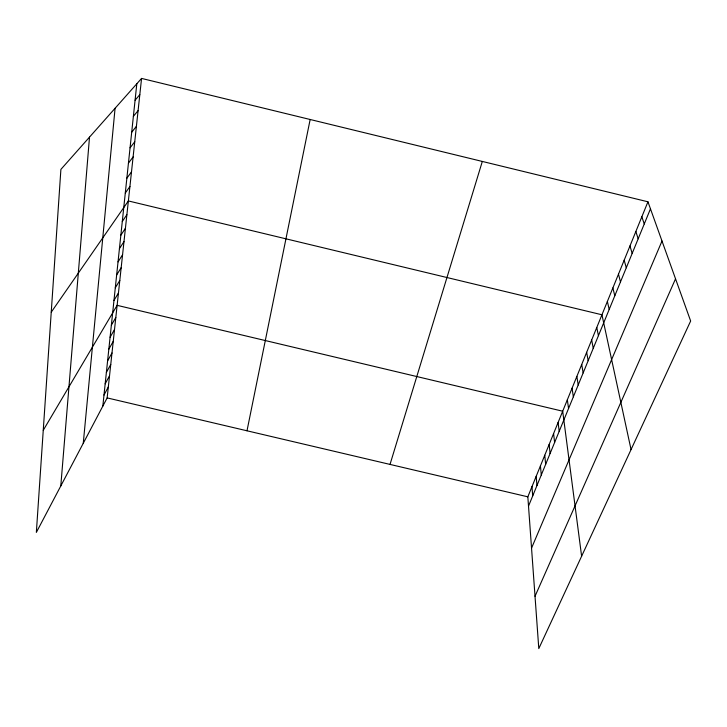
<?xml version="1.0" encoding="UTF-8"?>
<svg xmlns="http://www.w3.org/2000/svg" width="727" height="727" viewBox="0 0 727 727"><rect width="100%" height="100%" fill="white"/><g stroke="black" fill="none" stroke-linecap="round" stroke-linejoin="round"><path stroke-width="1.09" d="M60.795 485.972L89.503 137.13M83.26 443.297L115.075 108.287M102.825 406.129L136.812 83.769M141.565 78.416L60.895 169.391L36.35 532.4L107.151 397.905L141.565 78.416L647.948 201.797L690.65 321.016L538.798 648.584L527.838 496.823L647.948 201.797M246.998 430.784L310.156 119.492M390.026 464.417L482.319 161.439M528.511 506.119L650.465 208.831M531.546 548.113L661.997 241.028M535.017 596.267L675.537 278.832M103.988 395.061L108.341 386.909M105.17 383.838L109.541 375.759M106.378 372.451L110.758 364.454M107.596 360.892L111.994 352.977M108.832 349.16L113.248 341.327M110.086 337.255L114.521 329.513M111.358 325.169L115.811 317.517M43.256 430.284L117.12 305.34L562.689 411.209L581.618 556.21M113.966 300.442L118.456 292.981M115.302 287.792L119.801 280.44M116.656 274.942L121.173 267.7M118.028 261.893L122.572 254.759M119.428 248.643L123.981 241.618M120.855 235.175L125.426 228.278M122.29 221.49L126.88 214.719M51.244 312.165L128.37 200.943L601.947 314.782L631.054 449.586M125.298 193.018L129.924 186.521M126.861 178.206L131.496 171.854M128.443 163.139L133.105 156.941M130.06 147.817L134.74 141.765M131.705 132.223L136.403 126.344M133.377 116.356L138.094 110.64M135.086 100.208L139.811 94.674M107.151 397.905L527.838 496.823M641.85 216.773L644.258 223.952M635.861 231.486L638.161 238.82M629.964 245.962L632.172 253.423M624.175 260.184L626.283 267.781M618.477 274.179L620.494 281.903M612.879 287.937L614.797 295.78M607.372 301.469L609.199 309.429M596.776 327.495L598.43 335.665M591.678 340.009L593.259 348.288M586.662 352.331L588.161 360.701M581.718 364.472L583.145 372.933M576.856 376.422L578.21 384.974M572.058 388.191L573.349 396.824M567.342 399.786L568.559 408.501M558.109 422.46L559.19 431.329M553.592 433.556L554.61 442.489M549.149 444.479L550.103 453.484M544.759 455.247L545.659 464.317M540.434 465.871L541.279 474.995M536.181 476.33L536.962 485.518M531.973 486.645L532.7 495.896"/></g></svg>
